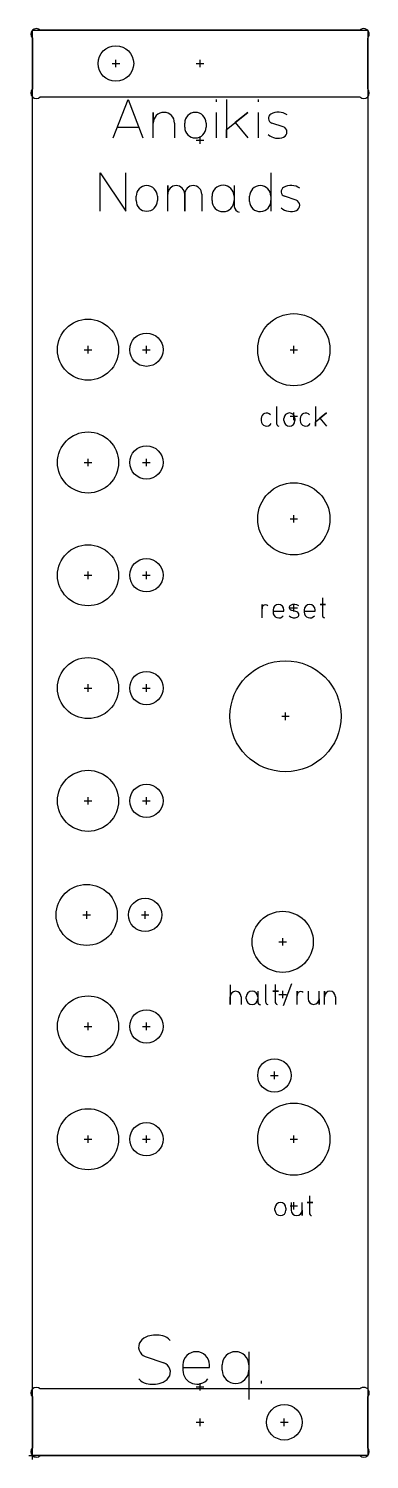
# Model space of a CAD drawing. Header units: millimetres. Extents: x 0 to 30, y 0 to 129.
import ezdxf

# ---------------------------------------------------------------- set-up
doc = ezdxf.new("R2010")
doc.units = ezdxf.units.MM
for name, color, linetype in [('Bezugspunkte', 1, 'CONTINUOUS'), ('Gravur', 7, 'CONTINUOUS'), ('Kontur', 7, 'CONTINUOUS')]:
    doc.layers.add(name, color=color, linetype=linetype)

msp = doc.modelspace()

# ---------------------------------------------------------------- linework, layer by layer
at = {"layer": 'Bezugspunkte', "color": 1, "linetype": 'CONTINUOUS'}
for p, q in [((7.159, 125.4), (7.841, 125.4)), ((7.5, 125.059), (7.5, 125.741)), ((14.729, 125.395), (15.411, 125.395)), ((15.07, 125.054), (15.07, 125.736)), ((15.07, 118.154), (15.07, 118.836)), ((14.729, 118.495), (15.411, 118.495)), ((4.655, 99.62), (5.337, 99.62)), ((4.996, 99.279), (4.996, 99.961)), ((9.905, 99.62), (10.587, 99.62)), ((10.246, 99.279), (10.246, 99.961)), ((23.158, 99.62), (23.84, 99.62)), ((23.499, 99.279), (23.499, 99.961)), ((23.158, 93.62), (23.84, 93.62)), ((23.499, 93.279), (23.499, 93.961)), ((4.655, 89.46), (5.337, 89.46)), ((4.996, 89.119), (4.996, 89.801)), ((9.905, 89.46), (10.587, 89.46)), ((10.246, 89.119), (10.246, 89.801)), ((23.158, 84.38), (23.84, 84.38)), ((23.499, 84.039), (23.499, 84.721)), ((4.655, 79.3), (5.337, 79.3)), ((4.996, 78.959), (4.996, 79.641)), ((9.905, 79.3), (10.587, 79.3)), ((10.246, 78.959), (10.246, 79.641)), ((23.158, 76.365), (23.84, 76.365)), ((23.499, 76.024), (23.499, 76.706)), ((4.655, 69.14), (5.337, 69.14)), ((4.996, 68.799), (4.996, 69.481)), ((9.905, 69.14), (10.587, 69.14)), ((10.246, 68.799), (10.246, 69.481)), ((22.408, 66.6), (23.09, 66.6)), ((22.749, 66.259), (22.749, 66.941)), ((4.996, 58.639), (4.996, 59.321)), ((10.246, 58.639), (10.246, 59.321)), ((4.655, 58.98), (5.337, 58.98)), ((9.905, 58.98), (10.587, 58.98)), ((4.88, 48.363), (4.88, 49.045)), ((10.13, 48.363), (10.13, 49.045)), ((4.539, 48.704), (5.221, 48.704)), ((9.789, 48.704), (10.471, 48.704)), ((22.499, 45.939), (22.499, 46.621)), ((22.158, 46.28), (22.84, 46.28)), ((22.158, 41.533), (22.84, 41.533)), ((22.499, 41.192), (22.499, 41.874)), ((4.996, 38.319), (4.996, 39.001)), ((10.246, 38.319), (10.246, 39.001)), ((4.655, 38.66), (5.337, 38.66)), ((9.905, 38.66), (10.587, 38.66)), ((21.408, 34.245), (22.09, 34.245)), ((21.749, 33.904), (21.749, 34.586)), ((4.655, 28.5), (5.337, 28.5)), ((4.996, 28.159), (4.996, 28.841)), ((9.905, 28.5), (10.587, 28.5)), ((10.246, 28.159), (10.246, 28.841)), ((23.158, 28.504), (23.84, 28.504)), ((23.499, 28.163), (23.499, 28.845)), ((23.159, 22.5), (23.841, 22.5)), ((23.5, 22.159), (23.5, 22.841)), ((15.07, 5.854), (15.07, 6.536)), ((14.729, 6.195), (15.411, 6.195)), ((14.729, 3), (15.411, 3)), ((15.07, 2.659), (15.07, 3.341)), ((22.299, 3), (22.981, 3)), ((22.64, 2.659), (22.64, 3.341)), ((-0.341, 0), (0.341, 0)), ((0, -0.341), (0, 0.341))]:
    msp.add_line(p, q, dxfattribs=at)
at = {"layer": 'Gravur', "color": 255, "linetype": 'CONTINUOUS'}
for p, q in [((7.251, 118.695), (8.59267, 122.145)), ((8.59267, 122.145), (9.93433, 118.695)), ((16.528, 122.144), (16.528, 121.95233)), ((17.448, 122.144), (17.448, 118.694)), ((20.284, 122.144), (20.284, 121.95233)), ((10.855, 118.695), (10.855, 120.995)), ((10.855, 120.995), (10.855, 120.03667)), ((12.77167, 120.03667), (12.77167, 118.695)), ((13.692, 119.65233), (13.692, 120.03567)), ((15.60867, 120.03567), (15.60867, 119.65233)), ((16.528, 120.994), (16.528, 118.694)), ((17.448, 119.46067), (19.36467, 120.994)), ((19.36467, 120.994), (18.21467, 120.074)), ((18.21467, 120.074), (19.36467, 118.694)), ((20.284, 120.994), (20.284, 118.694)), ((22.54567, 119.69067), (21.51067, 120.03567)), ((7.63433, 119.65333), (9.551, 119.65333)), ((17.448, 118.694), (17.448, 119.46067)), ((6.1, 112.095), (6.1, 115.545)), ((6.1, 115.545), (8.4, 112.095)), ((8.4, 112.095), (8.4, 115.545)), ((21.43267, 115.545), (21.43267, 113.05333)), ((9.32, 113.05333), (9.32, 113.43667)), ((11.23667, 113.43667), (11.23667, 113.05333)), ((12.157, 112.095), (12.157, 114.395)), ((12.157, 114.395), (12.157, 113.62833)), ((13.69033, 113.62833), (13.69033, 112.095)), ((13.69033, 112.095), (13.69033, 113.62833)), ((15.22367, 113.62833), (15.22367, 112.095)), ((16.143, 113.05333), (16.143, 113.43667)), ((18.13633, 114.395), (18.13633, 113.05333)), ((18.13633, 113.43667), (18.13633, 112.51667)), ((19.516, 112.97667), (19.516, 113.43667)), ((21.43267, 113.43667), (21.43267, 112.095)), ((23.69367, 113.09167), (22.65867, 113.43667))]:
    msp.add_line(p, q, dxfattribs=at)
at = {"layer": 'Gravur', "color": 7, "linetype": 'CONTINUOUS'}
for p, q in [((21.94367, 94.508), (21.94367, 92.96967)), ((25.45367, 94.509), (25.45367, 92.734)), ((20.56267, 93.42328), (20.56267, 93.22606)), ((22.61467, 93.22706), (22.61467, 93.42428)), ((23.60078, 93.42428), (23.60078, 93.22706)), ((24.07367, 93.42428), (24.07367, 93.22706)), ((25.45367, 93.12844), (26.43978, 93.91733)), ((25.45367, 92.734), (25.45367, 93.12844)), ((26.43978, 93.91733), (25.84811, 93.444)), ((25.84811, 93.444), (26.43978, 92.734)), ((20.63967, 75.478), (20.63967, 76.66133)), ((20.63967, 76.66133), (20.63967, 76.26689)), ((21.62667, 76.16828), (21.62667, 75.97106)), ((21.62667, 76.06967), (22.61278, 76.06967)), ((22.61278, 76.06967), (22.61278, 76.16828)), ((23.77694, 75.99078), (23.24444, 76.16828)), ((24.42767, 76.16828), (24.42767, 75.97106)), ((24.42767, 76.06967), (25.41378, 76.06967)), ((25.41378, 76.06967), (25.41378, 76.16828)), ((26.36, 76.66133), (25.86694, 76.66133)), ((25.86694, 76.66133), (26.06417, 76.66133)), ((26.06417, 77.253), (26.06417, 76.66133)), ((26.06417, 76.66133), (26.36, 76.66133)), ((26.06417, 76.66133), (26.06417, 75.71467)), ((17.76667, 42.421), (17.76667, 40.646)), ((17.76667, 40.646), (17.76667, 41.33628)), ((18.75278, 41.33628), (18.75278, 40.646)), ((19.22667, 41.13906), (19.22667, 41.33628)), ((20.25222, 41.82933), (20.25222, 41.13906)), ((20.25222, 41.33628), (20.25222, 40.86294)), ((20.96267, 42.422), (20.96267, 40.88367)), ((22.107, 41.83133), (21.61394, 41.83133)), ((21.61394, 41.83133), (21.81117, 41.83133)), ((21.81117, 42.423), (21.81117, 41.83133)), ((21.81117, 41.83133), (22.107, 41.83133)), ((21.81117, 41.83133), (21.81117, 40.88467)), ((22.58067, 40.53067), (23.33011, 42.52261)), ((23.80267, 40.649), (23.80267, 41.83233)), ((23.80267, 41.83233), (23.80267, 41.43789)), ((24.78867, 41.83233), (24.78867, 41.14206)), ((25.77478, 40.649), (25.77478, 41.83233)), ((26.24767, 40.649), (26.24767, 41.83233)), ((26.24767, 41.83233), (26.24767, 41.33928)), ((27.23378, 41.33928), (27.23378, 40.649)), ((25.77478, 41.14206), (25.77478, 40.649)), ((24.90117, 23.388), (24.90117, 22.79633)), ((21.80467, 22.10606), (21.80467, 22.30328)), ((22.79078, 22.30328), (22.79078, 22.10606)), ((23.26467, 22.79633), (23.26467, 22.10606)), ((24.25078, 21.613), (24.25078, 22.79633)), ((24.25078, 22.10606), (24.25078, 21.613)), ((25.197, 22.79633), (24.70394, 22.79633)), ((24.70394, 22.79633), (24.90117, 22.79633)), ((24.90117, 22.79633), (25.197, 22.79633)), ((24.90117, 22.79633), (24.90117, 21.84967)), ((19.45222, 9.36067), (19.45222, 7.68844)), ((10.13589, 8.93167), (11.80811, 8.35833)), ((13.52833, 8.16722), (13.52833, 7.68944)), ((13.52833, 7.92833), (15.91722, 7.92833)), ((15.91722, 7.92833), (15.91722, 8.16722)), ((17.06333, 7.68844), (17.06333, 8.16622)), ((19.45222, 8.16622), (19.45222, 5.06067)), ((20.59833, 6.493), (20.59833, 6.73189))]:
    msp.add_line(p, q, dxfattribs=at)
at = {"layer": 'Gravur', "color": 255, "linetype": 'CONTINUOUS'}
for centre, radius, start, end in [((11.81333, 120.03667), 0.95833, 0, 180), ((14.65033, 120.03567), 0.95833, 0, 180), ((21.64874, 120.45497), 0.44145, 119.10762, 251.77304), ((22.10213, 119.65845), 1.35795, 54.50145, 119.47297), ((14.65033, 119.65233), 0.95833, -180, 0), ((22.07461, 119.96934), 1.30242, 228.05192, 293.02344), ((22.39227, 119.22348), 0.49173, 292.94873, 431.82316), ((10.27833, 113.43667), 0.95833, 0, 180), ((12.92367, 113.62833), 0.76667, 0, 180), ((14.457, 113.62833), 0.76667, 0, 180), ((17.13967, 113.43667), 0.99667, 0, 180), ((20.47433, 113.43667), 0.95833, 0, 180), ((22.79674, 113.85597), 0.44145, 119.10762, 251.77304), ((23.25013, 113.05945), 1.35795, 54.50145, 119.47297), ((10.27833, 113.05333), 0.95833, -180, 0), ((17.13967, 113.05333), 0.99667, -180, 0), ((18.69211, 112.56821), 0.55816, 185.29897, 260.11981), ((20.47433, 113.015), 0.9591, -177.70939, 2.29061), ((23.22261, 113.37034), 1.30242, 228.05192, 293.02344), ((23.54027, 112.62448), 0.49173, 292.94873, 431.82316)]:
    msp.add_arc(centre, radius, start, end, dxfattribs=at)
at = {"layer": 'Gravur', "color": 7, "linetype": 'CONTINUOUS'}
for centre, radius, start, end in [((21.05163, 93.42666), 0.48898, 42.74595, 180.39666), ((21.05262, 93.22646), 0.48996, 180.04758, 328.39092), ((22.1842, 92.9696), 0.24053, 179.98432, 259.62682), ((23.10772, 93.42428), 0.49306, 0, 180), ((23.10772, 93.22706), 0.49306, -180, 0), ((24.56263, 93.42766), 0.48898, 42.74595, 180.39666), ((24.56362, 93.22746), 0.48996, 180.04758, 328.39092), ((21.07549, 76.2669), 0.43583, 140.69073, 180.00162), ((20.95522, 76.36465), 0.28085, 39.42406, 140.57594), ((22.11972, 76.16828), 0.49306, 0, 180), ((23.31548, 76.38401), 0.22712, 119.10762, 251.77304), ((23.54875, 75.9742), 0.69866, 54.50145, 119.47297), ((24.92072, 76.16828), 0.49306, 0, 180), ((22.14371, 75.97064), 0.51704, 179.95424, 322.44599), ((23.53459, 76.13416), 0.67009, 228.05192, 293.02344), ((23.69802, 75.75041), 0.25299, 292.94873, 431.82316), ((24.94471, 75.97064), 0.51704, 179.95424, 322.44599), ((26.3047, 75.7146), 0.24053, 179.98432, 259.62682), ((18.25972, 41.33628), 0.49306, 0, 180), ((19.73944, 41.33628), 0.51278, 0, 180), ((24.23849, 41.4379), 0.43583, 140.69073, 180.00162), ((24.11822, 41.53565), 0.28085, 39.42406, 140.57594), ((26.74072, 41.33928), 0.49306, 0, 180), ((19.73944, 41.13906), 0.51278, -180, 0), ((20.53816, 40.88947), 0.28717, 185.29897, 260.11981), ((21.2032, 40.8836), 0.24053, 179.98432, 259.62682), ((22.0517, 40.8846), 0.24053, 179.98432, 259.62682), ((25.28172, 41.14206), 0.49306, 180, 360), ((22.29772, 22.30328), 0.49306, 0, 180), ((22.29772, 22.10606), 0.49306, -180, 0), ((23.75772, 22.10606), 0.49306, 180, 360), ((25.1417, 21.8496), 0.24053, 179.98432, 259.62682), ((10.74294, 9.52469), 1.27677, 106.75938, 144.31597), ((11.13697, 8.15859), 2.69851, 77.68434, 106.40648), ((11.47288, 9.68693), 1.1337, 36.73449, 77.79505), ((10.41601, 9.7597), 0.87414, 144.32844, 251.30934), ((14.72278, 8.16722), 1.19444, 0, 180), ((18.25778, 8.16622), 1.19444, 0, 180), ((11.52799, 7.5303), 0.87414, -35.67156, 71.30934), ((10.47112, 7.60307), 1.1337, 216.73449, 257.79505), ((10.80703, 9.13141), 2.69851, 257.68434, 286.40648), ((11.20106, 7.76531), 1.27677, 286.75938, 324.31597), ((14.78089, 7.68844), 1.25256, 179.95424, 322.44599), ((18.25778, 7.68844), 1.19444, -180, 0)]:
    msp.add_arc(centre, radius, start, end, dxfattribs=at)
at = {"layer": 'Kontur', "color": 7, "linetype": 'CONTINUOUS'}
for p, q in [((0, 0), (0, 128.4)), ((0, 128.4), (30.14, 128.4)), ((0, 127.68789), (0, 123.10211)), ((29.43289, 128.395), (0.70711, 128.395)), ((30.14, 128.4), (30.14, 0)), ((30.14, 123.10211), (30.14, 127.68789)), ((0.70711, 122.395), (29.43289, 122.395)), ((0, 5.29289), (0, 0.70711)), ((29.43289, 6), (0.70711, 6)), ((30.14, 0.70711), (30.14, 5.29289)), ((30.14, 0), (0, 0)), ((0.70711, 0), (29.43289, 0))]:
    msp.add_line(p, q, dxfattribs=at)
for centre, radius in [((7.5, 125.4), 1.6), ((4.996, 99.62), 2.75), ((23.499, 99.62), 3.25), ((10.246, 99.62), 1.5), ((4.996, 89.46), 2.75), ((10.246, 89.46), 1.5), ((23.499, 84.38), 3.25), ((4.996, 79.3), 2.75), ((10.246, 79.3), 1.5), ((4.996, 69.14), 2.75), ((22.749, 66.6), 5), ((10.246, 69.14), 1.5), ((4.996, 58.98), 2.75), ((10.246, 58.98), 1.5), ((4.88, 48.704), 2.75), ((10.13, 48.704), 1.5), ((22.499, 46.28), 2.75), ((4.996, 38.66), 2.75), ((10.246, 38.66), 1.5), ((21.749, 34.245), 1.5), ((4.996, 28.5), 2.75), ((23.499, 28.504), 3.25), ((10.246, 28.5), 1.5), ((22.64, 3), 1.6)]:
    msp.add_circle(centre, radius, dxfattribs=at)
for centre, start, end in [((0.35355, 128.04145), 45, 225), ((29.78645, 128.04145), 315, 495), ((0.35355, 122.74855), 135, 315), ((29.78645, 122.74855), 225, 405), ((0.35355, 5.64645), 45, 225), ((29.78645, 5.64645), 315, 495), ((0.35355, 0.35355), 135, 315), ((29.78645, 0.35355), 225, 405)]:
    msp.add_arc(centre, 0.5, start, end, dxfattribs=at)

doc.saveas('drawing.dxf')
